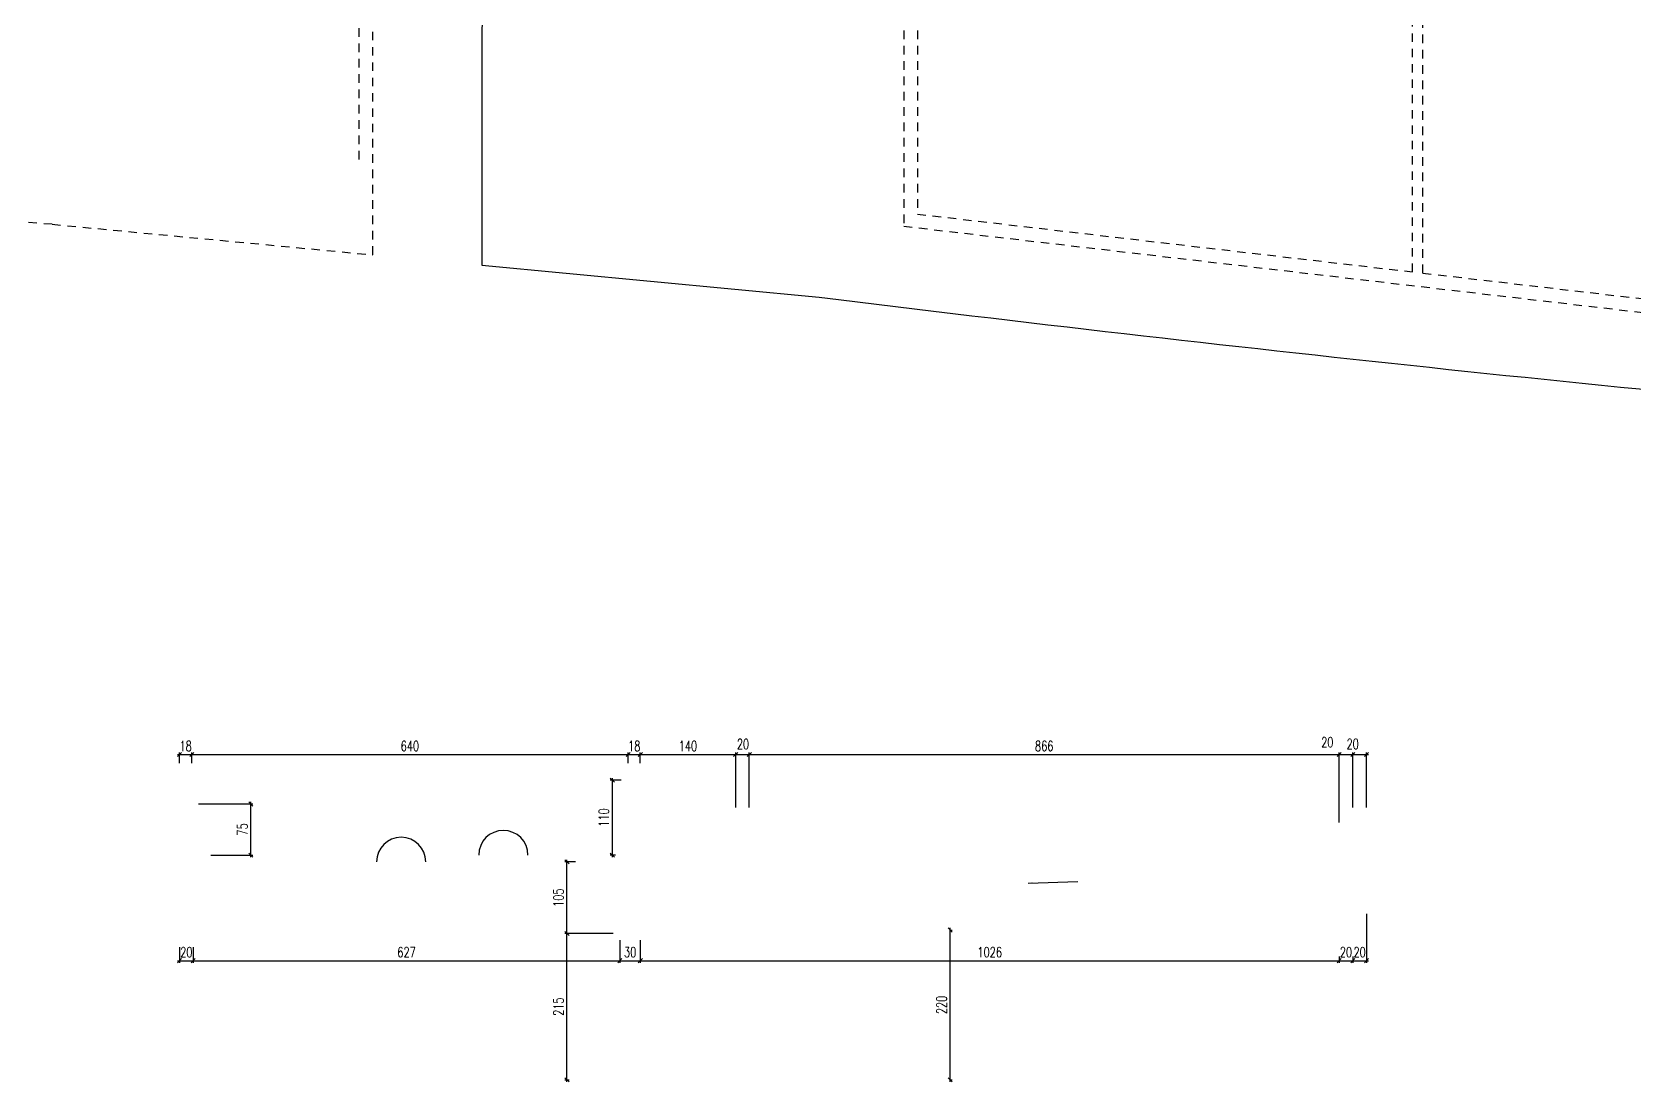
# Model space of a CAD drawing. Extents: x 307 to 786, y -197 to -94.
# Drawn here: x 340.24 to 363.76, y -196.66 to -181.25 of the extents above; entities that cross this region are included whole.
import ezdxf

# ---------------------------------------------------------------- set-up
doc = ezdxf.new("R2010")
doc.units = 0
doc.header["$LTSCALE"] = 0.5
doc.header["$MEASUREMENT"] = 0
doc.linetypes.add('CACHE', pattern=[0.375, 0.25, -0.125])
doc.layers.get('DEFPOINTS').update_dxf_attribs({"linetype": 'CONTINUOUS'})
for name, color, linetype in [('1_AJSA_vue1', 251, 'CONTINUOUS'), ('1_AJSA_vue2', 13, 'CONTINUOUS'), ('COTATION', 7, 'CONTINUOUS')]:
    doc.layers.add(name, color=color, linetype=linetype)
doc.styles.add('ROMANS8', font='romans.shx', dxfattribs={"width": 0.7})
doc.dimstyles.new('COT50 cm', dxfattribs={"dimtxt": 0.15, "dimasz": 0.06, "dimexe": 0.03, "dimexo": 0.1, "dimgap": 0.05, "dimtad": 1, "dimdec": 0, "dimlfac": 100, "dimzin": 0, "dimdsep": 46, "dimtxsty": 'ROMANS8', "dimblk1": 'OBLIQUE', "dimblk2": 'OBLIQUE', "dimsah": 1, "dimcen": 0.03, "dimdle": 0.03, "dimclrt": 1, "dimadec": 0, "dimazin": 0, "dimtfac": 1, "dimtdec": 0, "dimtmove": 0, "dimatfit": 3, "dimfxl": 1, "dimfxlon": 1, "dimtolj": 1, "dimtzin": 0, "dimlwd": -1, "dimlwe": -1, "dimarcsym": 0})

# ---------------------------------------------------------------- blocks, each defined once
blk = doc.blocks.new('_Oblique')
at = {"layer": 'COTATION', "color": 0, "lineweight": -2}
blk.add_line((-0.5, -0.5), (0.5, 0.5), dxfattribs=at)
blk = doc.blocks.new('*D1548')
at = {"layer": 'COTATION', "color": 0, "transparency": 16777216}
for p, q in [((342.373, -191.85), (342.613, -191.85)), ((342.403, -191.976), (342.403, -191.82)), ((342.583, -191.976), (342.583, -191.82))]:
    blk.add_line(p, q, dxfattribs=at)
at = {"layer": 'DEFPOINTS', "color": 0, "transparency": 16777216}
for p in [(342.583, -191.85), (342.403, -192.076), (342.583, -192.076)]:
    blk.add_point(p, dxfattribs=at)
at = {"layer": 'COTATION', "color": 0, "transparency": 16777216, "xscale": 0.06, "yscale": 0.06, "zscale": 0.06, "rotation": 180}
blk.add_blockref('_Oblique', (342.403, -191.85), dxfattribs=at)
at = {"layer": 'COTATION', "color": 0, "transparency": 16777216, "xscale": 0.06, "yscale": 0.06, "zscale": 0.06}
blk.add_blockref('_Oblique', (342.583, -191.85), dxfattribs=at)
at = {"layer": 'COTATION', "color": 1, "transparency": 16777216, "insert": (342.493, -191.725), "char_height": 0.15, "attachment_point": 5, "style": 'ROMANS8'}
blk.add_mtext('\\A1;18', dxfattribs=at)
blk = doc.blocks.new('*D1549')
at = {"layer": 'COTATION', "color": 0, "transparency": 16777216}
for p, q in [((342.553, -191.85), (349.018, -191.85)), ((342.583, -191.976), (342.583, -191.82)), ((348.988, -191.976), (348.988, -191.82))]:
    blk.add_line(p, q, dxfattribs=at)
at = {"layer": 'DEFPOINTS', "color": 0, "transparency": 16777216}
for p in [(348.988, -191.85), (342.583, -192.076), (348.988, -192.076)]:
    blk.add_point(p, dxfattribs=at)
at = {"layer": 'COTATION', "color": 0, "transparency": 16777216, "xscale": 0.06, "yscale": 0.06, "zscale": 0.06, "rotation": 180}
blk.add_blockref('_Oblique', (342.583, -191.85), dxfattribs=at)
at = {"layer": 'COTATION', "color": 0, "transparency": 16777216, "xscale": 0.06, "yscale": 0.06, "zscale": 0.06}
blk.add_blockref('_Oblique', (348.988, -191.85), dxfattribs=at)
at = {"layer": 'COTATION', "color": 1, "transparency": 16777216, "insert": (345.785, -191.725), "char_height": 0.15, "attachment_point": 5, "style": 'ROMANS8'}
blk.add_mtext('\\A1;640', dxfattribs=at)
blk = doc.blocks.new('*D1550')
at = {"layer": 'COTATION', "color": 0, "transparency": 16777216}
for p, q in [((349.138, -191.85), (350.598, -191.85)), ((349.168, -191.976), (349.168, -191.82)), ((350.568, -192.626), (350.568, -191.82))]:
    blk.add_line(p, q, dxfattribs=at)
at = {"layer": 'DEFPOINTS', "color": 0, "transparency": 16777216}
for p in [(350.568, -191.85), (349.168, -192.076), (350.568, -192.726)]:
    blk.add_point(p, dxfattribs=at)
at = {"layer": 'COTATION', "color": 0, "transparency": 16777216, "xscale": 0.06, "yscale": 0.06, "zscale": 0.06, "rotation": 180}
blk.add_blockref('_Oblique', (349.168, -191.85), dxfattribs=at)
at = {"layer": 'COTATION', "color": 0, "transparency": 16777216, "xscale": 0.06, "yscale": 0.06, "zscale": 0.06}
blk.add_blockref('_Oblique', (350.568, -191.85), dxfattribs=at)
at = {"layer": 'COTATION', "color": 1, "transparency": 16777216, "insert": (349.868, -191.725), "char_height": 0.15, "attachment_point": 5, "style": 'ROMANS8'}
blk.add_mtext('\\A1;140', dxfattribs=at)
blk = doc.blocks.new('*D1551')
at = {"layer": 'COTATION', "color": 0, "transparency": 16777216}
for p, q in [((350.738, -191.85), (359.458, -191.85)), ((350.768, -192.626), (350.768, -191.82)), ((359.428, -192.85), (359.428, -191.82))]:
    blk.add_line(p, q, dxfattribs=at)
at = {"layer": 'DEFPOINTS', "color": 0, "transparency": 16777216}
for p in [(359.428, -191.85), (350.768, -192.726), (359.428, -194.102)]:
    blk.add_point(p, dxfattribs=at)
at = {"layer": 'COTATION', "color": 0, "transparency": 16777216, "xscale": 0.06, "yscale": 0.06, "zscale": 0.06, "rotation": 180}
blk.add_blockref('_Oblique', (350.768, -191.85), dxfattribs=at)
at = {"layer": 'COTATION', "color": 0, "transparency": 16777216, "xscale": 0.06, "yscale": 0.06, "zscale": 0.06}
blk.add_blockref('_Oblique', (359.428, -191.85), dxfattribs=at)
at = {"layer": 'COTATION', "color": 1, "transparency": 16777216, "insert": (355.098, -191.725), "char_height": 0.15, "attachment_point": 5, "style": 'ROMANS8'}
blk.add_mtext('\\A1;866', dxfattribs=at)
blk = doc.blocks.new('*D1552')
at = {"layer": 'COTATION', "color": 0, "transparency": 16777216}
for p, q in [((359.398, -191.85), (359.661, -191.85)), ((359.428, -192.85), (359.428, -191.82)), ((359.631, -192.626), (359.631, -191.82))]:
    blk.add_line(p, q, dxfattribs=at)
at = {"layer": 'DEFPOINTS', "color": 0, "transparency": 16777216}
for p in [(359.631, -191.85), (359.631, -192.726), (359.428, -194.102)]:
    blk.add_point(p, dxfattribs=at)
at = {"layer": 'COTATION', "color": 0, "transparency": 16777216, "xscale": 0.06, "yscale": 0.06, "zscale": 0.06, "rotation": 180}
blk.add_blockref('_Oblique', (359.428, -191.85), dxfattribs=at)
at = {"layer": 'COTATION', "color": 0, "transparency": 16777216, "xscale": 0.06, "yscale": 0.06, "zscale": 0.06}
blk.add_blockref('_Oblique', (359.631, -191.85), dxfattribs=at)
at = {"layer": 'COTATION', "color": 1, "transparency": 16777216, "insert": (359.255, -191.669), "char_height": 0.15, "attachment_point": 5, "style": 'ROMANS8'}
blk.add_mtext('\\A1;20', dxfattribs=at)
blk = doc.blocks.new('*D1553')
at = {"layer": 'COTATION', "color": 0, "transparency": 16777216}
for p, q in [((359.601, -191.85), (359.861, -191.85)), ((359.631, -192.626), (359.631, -191.82)), ((359.831, -192.626), (359.831, -191.82))]:
    blk.add_line(p, q, dxfattribs=at)
at = {"layer": 'DEFPOINTS', "color": 0, "transparency": 16777216}
for p in [(359.831, -191.85), (359.631, -192.726), (359.831, -192.726)]:
    blk.add_point(p, dxfattribs=at)
at = {"layer": 'COTATION', "color": 0, "transparency": 16777216, "xscale": 0.06, "yscale": 0.06, "zscale": 0.06, "rotation": 180}
blk.add_blockref('_Oblique', (359.631, -191.85), dxfattribs=at)
at = {"layer": 'COTATION', "color": 0, "transparency": 16777216, "xscale": 0.06, "yscale": 0.06, "zscale": 0.06}
blk.add_blockref('_Oblique', (359.831, -191.85), dxfattribs=at)
at = {"layer": 'COTATION', "color": 1, "transparency": 16777216, "insert": (359.628, -191.695), "char_height": 0.15, "attachment_point": 5, "style": 'ROMANS8'}
blk.add_mtext('\\A1;20', dxfattribs=at)
blk = doc.blocks.new('*D1546')
at = {"layer": 'COTATION', "color": 0, "transparency": 16777216}
for p, q in [((348.888, -192.226), (348.727, -192.226)), ((348.757, -193.356), (348.757, -192.196)), ((348.802, -193.326), (348.727, -193.326))]:
    blk.add_line(p, q, dxfattribs=at)
at = {"layer": 'DEFPOINTS', "color": 0, "transparency": 16777216}
for p in [(348.757, -192.226), (348.988, -192.226), (348.902, -193.326)]:
    blk.add_point(p, dxfattribs=at)
at = {"layer": 'COTATION', "color": 0, "transparency": 16777216, "xscale": 0.06, "yscale": 0.06, "zscale": 0.06}
for p, rotation in [((348.757, -192.226), 90), ((348.757, -193.326), 270)]:
    blk.add_blockref('_Oblique', p, dxfattribs=dict(at, rotation=rotation))
at = {"layer": 'COTATION', "color": 1, "transparency": 16777216, "insert": (348.632, -192.776), "char_height": 0.15, "attachment_point": 5, "rotation": 90, "style": 'ROMANS8'}
blk.add_mtext('\\A1;110', dxfattribs=at)
blk = doc.blocks.new('*D1547')
at = {"layer": 'COTATION', "color": 0, "transparency": 16777216}
for p, q in [((342.683, -192.576), (343.48, -192.576)), ((343.45, -193.356), (343.45, -192.546)), ((342.862, -193.326), (343.48, -193.326))]:
    blk.add_line(p, q, dxfattribs=at)
at = {"layer": 'DEFPOINTS', "color": 0, "transparency": 16777216}
for p in [(342.583, -192.576), (343.45, -192.576), (342.762, -193.326)]:
    blk.add_point(p, dxfattribs=at)
at = {"layer": 'COTATION', "color": 0, "transparency": 16777216, "xscale": 0.06, "yscale": 0.06, "zscale": 0.06}
for p, rotation in [((343.45, -192.576), 90), ((343.45, -193.326), 270)]:
    blk.add_blockref('_Oblique', p, dxfattribs=dict(at, rotation=rotation))
at = {"layer": 'COTATION', "color": 1, "transparency": 16777216, "insert": (343.325, -192.951), "char_height": 0.15, "attachment_point": 5, "rotation": 90, "style": 'ROMANS8'}
blk.add_mtext('\\A1;75', dxfattribs=at)
blk = doc.blocks.new('*D1554')
at = {"layer": 'COTATION', "color": 0, "transparency": 16777216}
for p, q in [((348.768, -194.476), (348.061, -194.476)), ((348.091, -196.656), (348.091, -194.446)), ((348.06, -196.626), (348.121, -196.626))]:
    blk.add_line(p, q, dxfattribs=at)
at = {"layer": 'DEFPOINTS', "color": 0, "transparency": 16777216}
for p in [(348.091, -194.476), (348.868, -194.476), (347.96, -196.626)]:
    blk.add_point(p, dxfattribs=at)
at = {"layer": 'COTATION', "color": 0, "transparency": 16777216, "xscale": 0.06, "yscale": 0.06, "zscale": 0.06}
for p, rotation in [((348.091, -194.476), 90), ((348.091, -196.626), 270)]:
    blk.add_blockref('_Oblique', p, dxfattribs=dict(at, rotation=rotation))
at = {"layer": 'COTATION', "color": 1, "transparency": 16777216, "insert": (347.966, -195.551), "char_height": 0.15, "attachment_point": 5, "rotation": 90, "style": 'ROMANS8'}
blk.add_mtext('\\A1;215', dxfattribs=at)
blk = doc.blocks.new('*D1555')
at = {"layer": 'COTATION', "color": 0, "transparency": 16777216}
for p, q in [((348.214, -193.426), (348.061, -193.426)), ((348.091, -194.506), (348.091, -193.396)), ((348.768, -194.476), (348.061, -194.476))]:
    blk.add_line(p, q, dxfattribs=at)
at = {"layer": 'DEFPOINTS', "color": 0, "transparency": 16777216}
for p in [(348.091, -193.426), (348.314, -193.426), (348.868, -194.476)]:
    blk.add_point(p, dxfattribs=at)
at = {"layer": 'COTATION', "color": 0, "transparency": 16777216, "xscale": 0.06, "yscale": 0.06, "zscale": 0.06}
for p, rotation in [((348.091, -193.426), 90), ((348.091, -194.476), 270)]:
    blk.add_blockref('_Oblique', p, dxfattribs=dict(at, rotation=rotation))
at = {"layer": 'COTATION', "color": 1, "transparency": 16777216, "insert": (347.966, -193.951), "char_height": 0.15, "attachment_point": 5, "rotation": 90, "style": 'ROMANS8'}
blk.add_mtext('\\A1;105', dxfattribs=at)
blk = doc.blocks.new('*D1556')
at = {"layer": 'COTATION', "color": 0, "transparency": 16777216}
for p, q in [((350.538, -191.85), (350.798, -191.85)), ((350.568, -192.626), (350.568, -191.82)), ((350.768, -191.913), (350.768, -191.82))]:
    blk.add_line(p, q, dxfattribs=at)
at = {"layer": 'DEFPOINTS', "color": 0, "transparency": 16777216}
for p in [(350.768, -191.85), (350.768, -192.013), (350.568, -192.726)]:
    blk.add_point(p, dxfattribs=at)
at = {"layer": 'COTATION', "color": 0, "transparency": 16777216, "xscale": 0.06, "yscale": 0.06, "zscale": 0.06, "rotation": 180}
blk.add_blockref('_Oblique', (350.568, -191.85), dxfattribs=at)
at = {"layer": 'COTATION', "color": 0, "transparency": 16777216, "xscale": 0.06, "yscale": 0.06, "zscale": 0.06}
blk.add_blockref('_Oblique', (350.768, -191.85), dxfattribs=at)
at = {"layer": 'COTATION', "color": 1, "transparency": 16777216, "insert": (350.676, -191.697), "char_height": 0.15, "attachment_point": 5, "style": 'ROMANS8'}
blk.add_mtext('\\A1;20', dxfattribs=at)
blk = doc.blocks.new('*D1557')
at = {"layer": 'COTATION', "color": 0, "transparency": 16777216}
for p, q in [((348.958, -191.85), (349.198, -191.85)), ((348.988, -191.976), (348.988, -191.82)), ((349.168, -191.868), (349.168, -191.82))]:
    blk.add_line(p, q, dxfattribs=at)
at = {"layer": 'DEFPOINTS', "color": 0, "transparency": 16777216}
for p in [(349.168, -191.85), (348.988, -192.076), (349.168, -191.968)]:
    blk.add_point(p, dxfattribs=at)
at = {"layer": 'COTATION', "color": 0, "transparency": 16777216, "xscale": 0.06, "yscale": 0.06, "zscale": 0.06, "rotation": 180}
blk.add_blockref('_Oblique', (348.988, -191.85), dxfattribs=at)
at = {"layer": 'COTATION', "color": 0, "transparency": 16777216, "xscale": 0.06, "yscale": 0.06, "zscale": 0.06}
blk.add_blockref('_Oblique', (349.168, -191.85), dxfattribs=at)
at = {"layer": 'COTATION', "color": 1, "transparency": 16777216, "insert": (349.078, -191.725), "char_height": 0.15, "attachment_point": 5, "style": 'ROMANS8'}
blk.add_mtext('\\A1;18', dxfattribs=at)
blk = doc.blocks.new('*D1558')
at = {"layer": 'COTATION', "color": 0, "transparency": 16777216}
for p, q in [((342.403, -194.676), (342.403, -194.906)), ((342.603, -194.676), (342.603, -194.906)), ((342.373, -194.876), (342.633, -194.876))]:
    blk.add_line(p, q, dxfattribs=at)
at = {"layer": 'DEFPOINTS', "color": 0, "transparency": 16777216}
for p in [(342.403, -194.576), (342.603, -194.576), (342.603, -194.876)]:
    blk.add_point(p, dxfattribs=at)
at = {"layer": 'COTATION', "color": 0, "transparency": 16777216, "xscale": 0.06, "yscale": 0.06, "zscale": 0.06, "rotation": 180}
blk.add_blockref('_Oblique', (342.403, -194.876), dxfattribs=at)
at = {"layer": 'COTATION', "color": 0, "transparency": 16777216, "xscale": 0.06, "yscale": 0.06, "zscale": 0.06}
blk.add_blockref('_Oblique', (342.603, -194.876), dxfattribs=at)
at = {"layer": 'COTATION', "color": 1, "transparency": 16777216, "insert": (342.503, -194.751), "char_height": 0.15, "attachment_point": 5, "style": 'ROMANS8'}
blk.add_mtext('\\A1;20', dxfattribs=at)
blk = doc.blocks.new('*D1559')
at = {"layer": 'COTATION', "color": 0, "transparency": 16777216}
for p, q in [((342.603, -194.676), (342.603, -194.906)), ((348.868, -194.576), (348.868, -194.906)), ((342.573, -194.876), (348.898, -194.876))]:
    blk.add_line(p, q, dxfattribs=at)
at = {"layer": 'DEFPOINTS', "color": 0, "transparency": 16777216}
for p in [(348.868, -194.476), (342.603, -194.576), (348.868, -194.876)]:
    blk.add_point(p, dxfattribs=at)
at = {"layer": 'COTATION', "color": 0, "transparency": 16777216, "xscale": 0.06, "yscale": 0.06, "zscale": 0.06, "rotation": 180}
blk.add_blockref('_Oblique', (342.603, -194.876), dxfattribs=at)
at = {"layer": 'COTATION', "color": 0, "transparency": 16777216, "xscale": 0.06, "yscale": 0.06, "zscale": 0.06}
blk.add_blockref('_Oblique', (348.868, -194.876), dxfattribs=at)
at = {"layer": 'COTATION', "color": 1, "transparency": 16777216, "insert": (345.735, -194.751), "char_height": 0.15, "attachment_point": 5, "style": 'ROMANS8'}
blk.add_mtext('\\A1;627', dxfattribs=at)
blk = doc.blocks.new('*D1560')
at = {"layer": 'COTATION', "color": 0, "transparency": 16777216}
for p, q in [((348.868, -194.576), (348.868, -194.906)), ((349.168, -194.576), (349.168, -194.906)), ((348.838, -194.876), (349.198, -194.876))]:
    blk.add_line(p, q, dxfattribs=at)
at = {"layer": 'DEFPOINTS', "color": 0, "transparency": 16777216}
for p in [(348.868, -194.476), (349.168, -194.476), (349.168, -194.876)]:
    blk.add_point(p, dxfattribs=at)
at = {"layer": 'COTATION', "color": 0, "transparency": 16777216, "xscale": 0.06, "yscale": 0.06, "zscale": 0.06, "rotation": 180}
blk.add_blockref('_Oblique', (348.868, -194.876), dxfattribs=at)
at = {"layer": 'COTATION', "color": 0, "transparency": 16777216, "xscale": 0.06, "yscale": 0.06, "zscale": 0.06}
blk.add_blockref('_Oblique', (349.168, -194.876), dxfattribs=at)
at = {"layer": 'COTATION', "color": 1, "transparency": 16777216, "insert": (349.018, -194.751), "char_height": 0.15, "attachment_point": 5, "style": 'ROMANS8'}
blk.add_mtext('\\A1;30', dxfattribs=at)
blk = doc.blocks.new('*D1561')
at = {"layer": 'COTATION', "color": 0, "transparency": 16777216}
for p, q in [((349.168, -194.576), (349.168, -194.906)), ((349.138, -194.876), (359.458, -194.876)), ((359.428, -194.813), (359.428, -194.906))]:
    blk.add_line(p, q, dxfattribs=at)
at = {"layer": 'DEFPOINTS', "color": 0, "transparency": 16777216}
for p in [(349.168, -194.476), (359.428, -194.713), (359.428, -194.876)]:
    blk.add_point(p, dxfattribs=at)
at = {"layer": 'COTATION', "color": 0, "transparency": 16777216, "xscale": 0.06, "yscale": 0.06, "zscale": 0.06, "rotation": 180}
blk.add_blockref('_Oblique', (349.168, -194.876), dxfattribs=at)
at = {"layer": 'COTATION', "color": 0, "transparency": 16777216, "xscale": 0.06, "yscale": 0.06, "zscale": 0.06}
blk.add_blockref('_Oblique', (359.428, -194.876), dxfattribs=at)
at = {"layer": 'COTATION', "color": 1, "transparency": 16777216, "insert": (354.298, -194.751), "char_height": 0.15, "attachment_point": 5, "style": 'ROMANS8'}
blk.add_mtext('\\A1;1026', dxfattribs=at)
blk = doc.blocks.new('*D1562')
at = {"layer": 'COTATION', "color": 0, "transparency": 16777216}
for p, q in [((359.398, -194.876), (359.658, -194.876)), ((359.428, -194.813), (359.428, -194.906)), ((359.628, -194.813), (359.628, -194.906))]:
    blk.add_line(p, q, dxfattribs=at)
at = {"layer": 'DEFPOINTS', "color": 0, "transparency": 16777216}
for p in [(359.428, -194.713), (359.628, -194.713), (359.628, -194.876)]:
    blk.add_point(p, dxfattribs=at)
at = {"layer": 'COTATION', "color": 0, "transparency": 16777216, "xscale": 0.06, "yscale": 0.06, "zscale": 0.06, "rotation": 180}
blk.add_blockref('_Oblique', (359.428, -194.876), dxfattribs=at)
at = {"layer": 'COTATION', "color": 0, "transparency": 16777216, "xscale": 0.06, "yscale": 0.06, "zscale": 0.06}
blk.add_blockref('_Oblique', (359.628, -194.876), dxfattribs=at)
at = {"layer": 'COTATION', "color": 1, "transparency": 16777216, "insert": (359.528, -194.751), "char_height": 0.15, "attachment_point": 5, "style": 'ROMANS8'}
blk.add_mtext('\\A1;20', dxfattribs=at)
blk = doc.blocks.new('*D1563')
at = {"layer": 'COTATION', "color": 0, "transparency": 16777216}
for p, q in [((359.831, -194.19), (359.831, -194.906)), ((359.598, -194.876), (359.861, -194.876)), ((359.628, -194.813), (359.628, -194.906))]:
    blk.add_line(p, q, dxfattribs=at)
at = {"layer": 'DEFPOINTS', "color": 0, "transparency": 16777216}
for p in [(359.831, -194.09), (359.628, -194.713), (359.831, -194.876)]:
    blk.add_point(p, dxfattribs=at)
at = {"layer": 'COTATION', "color": 0, "transparency": 16777216, "xscale": 0.06, "yscale": 0.06, "zscale": 0.06, "rotation": 180}
blk.add_blockref('_Oblique', (359.628, -194.876), dxfattribs=at)
at = {"layer": 'COTATION', "color": 0, "transparency": 16777216, "xscale": 0.06, "yscale": 0.06, "zscale": 0.06}
blk.add_blockref('_Oblique', (359.831, -194.876), dxfattribs=at)
at = {"layer": 'COTATION', "color": 1, "transparency": 16777216, "insert": (359.729, -194.751), "char_height": 0.15, "attachment_point": 5, "style": 'ROMANS8'}
blk.add_mtext('\\A1;20', dxfattribs=at)
blk = doc.blocks.new('*D1564')
at = {"layer": 'COTATION', "color": 0, "transparency": 16777216}
for p, q in [((353.716, -196.656), (353.716, -194.396)), ((353.716, -194.426), (353.746, -194.426)), ((353.716, -196.626), (353.746, -196.626))]:
    blk.add_line(p, q, dxfattribs=at)
at = {"layer": 'DEFPOINTS', "color": 0, "transparency": 16777216}
for p in [(353.655, -194.426), (353.716, -194.426), (353.655, -196.626)]:
    blk.add_point(p, dxfattribs=at)
at = {"layer": 'COTATION', "color": 0, "transparency": 16777216, "xscale": 0.06, "yscale": 0.06, "zscale": 0.06}
for p, rotation in [((353.716, -194.426), 90), ((353.716, -196.626), 270)]:
    blk.add_blockref('_Oblique', p, dxfattribs=dict(at, rotation=rotation))
at = {"layer": 'COTATION', "color": 1, "transparency": 16777216, "insert": (353.591, -195.526), "char_height": 0.15, "attachment_point": 5, "rotation": 90, "style": 'ROMANS8'}
blk.add_mtext('\\A1;220', dxfattribs=at)

msp = doc.modelspace()

# ---------------------------------------------------------------- linework, layer by layer
at = {"layer": '1_AJSA_vue1'}
msp.add_lwpolyline([(346.8456, -177.6642), (346.8404, -184.6667), (351.7956, -185.1383, 0.0086311), (369.7328, -187.0415)], format="xyb", dxfattribs=at)
at = {"layer": '1_AJSA_vue2', "linetype": 'CACHE'}
for p, q in [((353.0369, -179.8763), (353.0359, -184.0963)), ((353.2359, -179.8763), (353.2359, -183.9183)), ((360.5068, -184.767), (360.507, -179.8762)), ((360.6568, -184.7845), (360.657, -179.8762)), ((353.2359, -183.9183), (360.5068, -184.767)), ((353.0359, -184.0963), (368.1328, -185.8585)), ((360.6568, -184.7845), (367.9328, -185.6338))]:
    msp.add_line(p, q, dxfattribs=at)
msp.add_lwpolyline([(324.0959, -183.2004, -0.0097106), (340.5322, -184.0682), (345.2407, -184.5163), (345.2406, -177.6655), (340.7959, -177.671), (340.7955, -166.5756), (339.1959, -166.5765)], format="xyb", dxfattribs=at)
msp.add_lwpolyline([(345.0376, -183.1163), (345.0375, -177.8686), (340.5959, -177.8741), (340.5982, -166.7289), (339.1982, -166.7234)], dxfattribs=at)
at = {"layer": 'COTATION'}
for centre in [(345.6571, -193.4258), (347.157, -193.3258)]:
    msp.add_arc(centre, 0.3611, 0, 180, dxfattribs=at)

# ---------------------------------------------------------------- dimensions: what is measured, and where the dimension line sits
for base, p1, p2, picture, middle in [((342.5828, -191.8501), (342.4028, -192.0756), (342.5828, -192.0756), '*D1548', (342.4928, -191.8501)), ((342.6028, -194.8757), (342.4028, -194.5758), (342.6028, -194.5758), '*D1558', (342.5028, -194.8757))]:
    dim = msp.add_linear_dim(base=base, p1=p1, p2=p2, dimstyle='COT50 cm', dxfattribs=at)
    dim.commit()
    dim.dimension.update_dxf_attribs({"geometry": picture, "text_midpoint": middle, "dimtype": 160})
dim = msp.add_linear_dim(base=(348.987775344, -191.8500988586), p1=(342.5827753443, -192.075607302), p2=(348.987775344, -192.075607302), dimstyle='COT50 cm', dxfattribs=at)
dim.commit()
dim.dimension.update_dxf_attribs({"geometry": '*D1549', "text_midpoint": (345.7852753442, -191.7250988586)})
for base, p1, p2, picture, middle in [((349.1678, -191.8501), (348.9878, -192.0756), (349.1678, -191.9676), '*D1557', (349.0778, -191.8501)), ((350.7678, -191.8501), (350.5678, -192.7258), (350.7678, -192.0127), '*D1556', (350.6763, -191.8215)), ((359.6305, -191.8501), (359.4278, -194.1017), (359.6305, -192.7258), '*D1552', (359.2546, -191.794)), ((359.8305, -191.8501), (359.6305, -192.7258), (359.8305, -192.7258), '*D1553', (359.6278, -191.8201)), ((359.8305, -194.8757), (359.6278, -194.7129), (359.8305, -194.0901), '*D1563', (359.7292, -194.8757)), ((359.6278, -194.8757), (359.4278, -194.7129), (359.6278, -194.7129), '*D1562', (359.5278, -194.8757))]:
    dim = msp.add_linear_dim(base=base, p1=p1, p2=p2, dimstyle='COT50 cm', override={"dimtmove": 1}, dxfattribs=at)
    dim.commit()
    dim.dimension.update_dxf_attribs({"geometry": picture, "text_midpoint": middle, "dimtype": 160})
for base, p1, p2, picture, middle in [((350.5678, -191.8501), (349.1678, -192.0756), (350.5678, -192.7258), '*D1550', (349.8678, -191.7251)), ((359.4278, -191.8501), (350.7678, -192.7258), (359.4278, -194.1017), '*D1551', (355.0978, -191.7251)), ((348.8677754, -194.8756911), (342.6027753, -194.5758202), (348.8677754, -194.4758235), '*D1559', (345.7352754, -194.7506911)), ((349.1678, -194.8757), (348.8678, -194.4758), (349.1678, -194.4758), '*D1560', (349.0178, -194.7507)), ((359.4278, -194.8757), (349.1678, -194.4758), (359.4278, -194.7129), '*D1561', (354.2978, -194.7507))]:
    dim = msp.add_linear_dim(base=base, p1=p1, p2=p2, dimstyle='COT50 cm', override={"dimtmove": 1}, dxfattribs=at)
    dim.commit()
    dim.dimension.update_dxf_attribs({"geometry": picture, "text_midpoint": middle})
for base, p1, p2, picture, middle in [((348.7572, -192.2258), (348.9015, -193.3258), (348.9878, -192.2258), '*D1546', (348.6322, -192.7758)), ((348.0913, -193.4258), (348.8678, -194.4758), (348.3142, -193.4258), '*D1555', (347.9663, -193.9508)), ((348.0913, -194.4758), (347.9599, -196.6258), (348.8678, -194.4758), '*D1554', (347.9663, -195.5508)), ((353.7159, -194.4258), (353.655, -196.6258), (353.655, -194.4258), '*D1564', (353.5909, -195.5258))]:
    dim = msp.add_linear_dim(base=base, p1=p1, p2=p2, angle=90, dimstyle='COT50 cm', override={"dimtmove": 1}, dxfattribs=at)
    dim.commit()
    dim.dimension.update_dxf_attribs({"geometry": picture, "text_midpoint": middle})
dim = msp.add_linear_dim(base=(343.4495, -192.5758), p1=(342.7621, -193.3258), p2=(342.5828, -192.5758), angle=90, dimstyle='COT50 cm', dxfattribs=at)
dim.commit()
dim.dimension.update_dxf_attribs({"geometry": '*D1547', "text_midpoint": (343.3245, -192.9508)})

# ---------------------------------------------------------------- leaders
msp.add_leader([(354.8624, -193.739), (355.5895, -193.7144)], dimstyle='COT50 cm', override={"dimgap": 0.05, "dimtad": 0}, dxfattribs=at)

doc.saveas('drawing.dxf')
